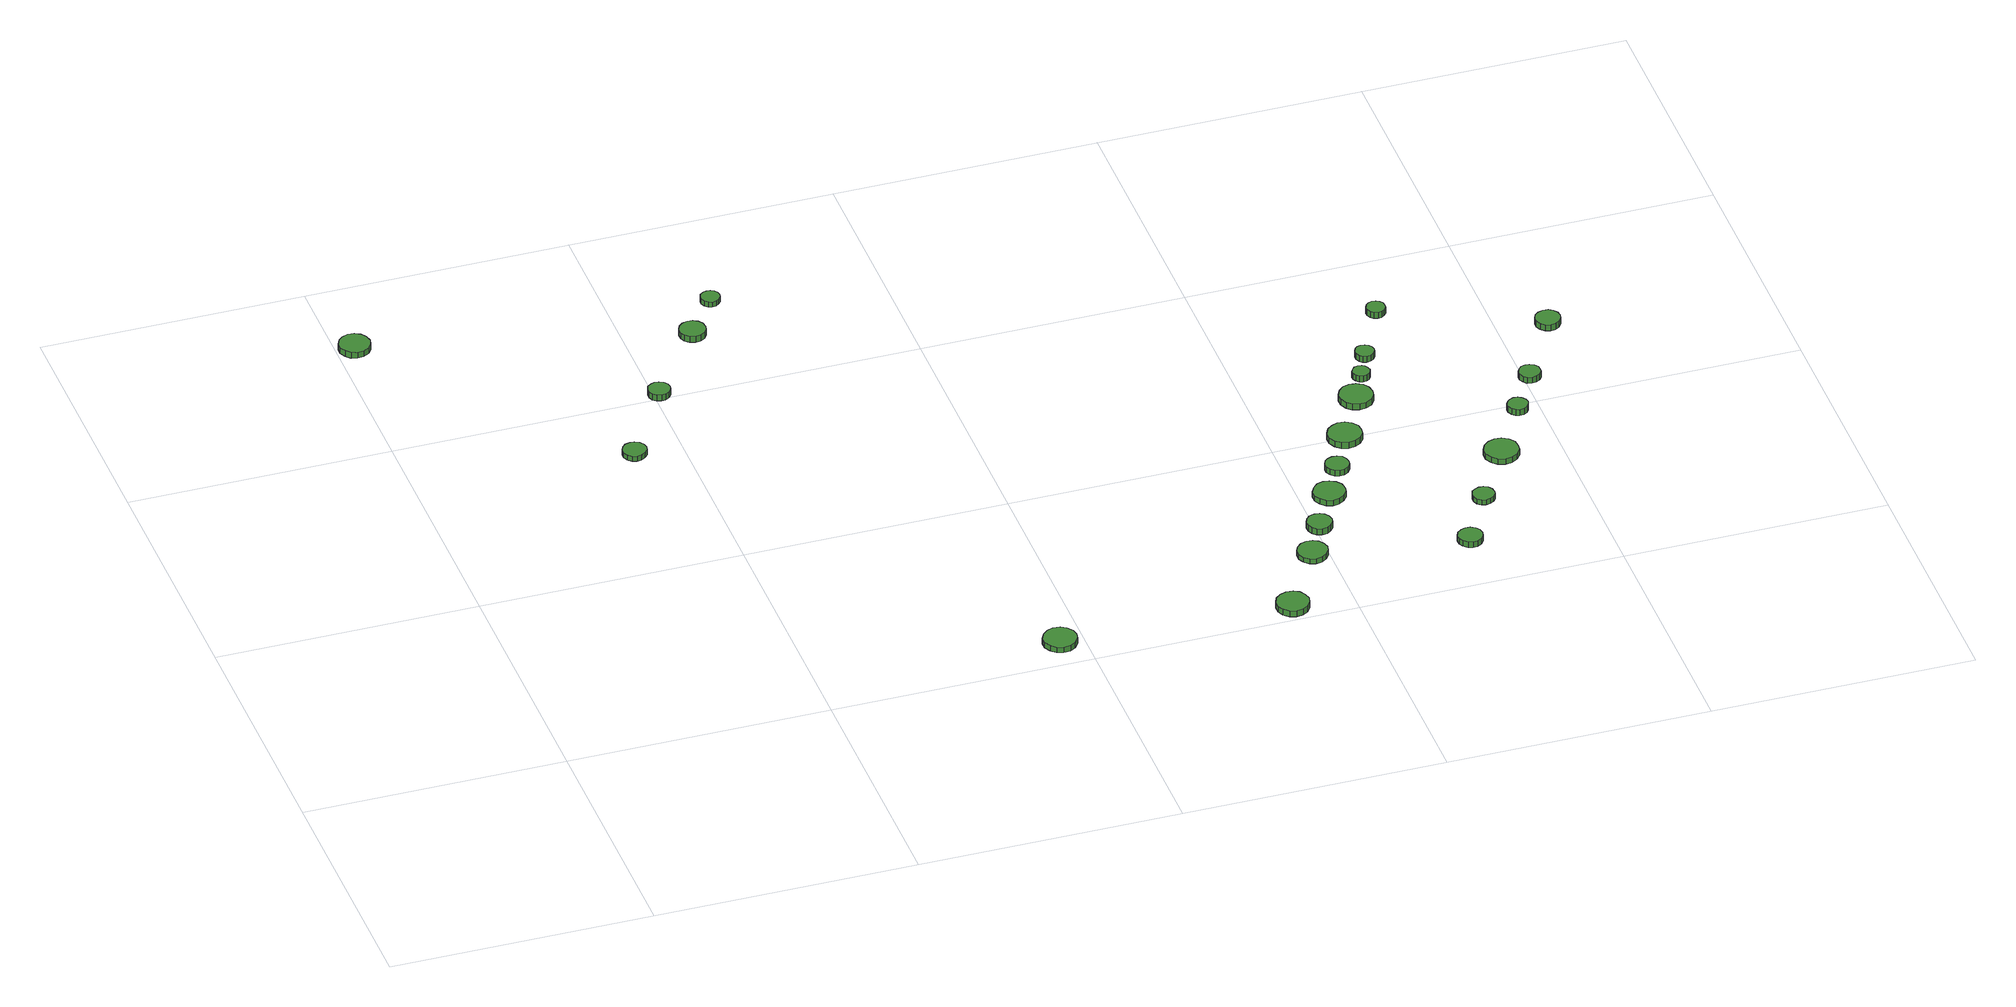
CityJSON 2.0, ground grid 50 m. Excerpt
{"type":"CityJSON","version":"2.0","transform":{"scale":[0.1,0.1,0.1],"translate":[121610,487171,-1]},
"CityObjects":{
"tree1":{"type":"SolitaryVegetationObject","attributes":{"function":"something"},"geometry":[{"type":"MultiSurface","lod":"1","boundaries":[[[0,1,2,3,4,5,6,7,8,9,10,11,12,13,14]],[[15,16,17,18,19,20,21,22,23,24,25,26,27,28,29]],[[0,29,28,1]],[[1,28,27,2]],[[2,27,26,3]],[[3,26,25,4]],[[4,25,24,5]],[[5,24,23,6]],[[6,23,22,7]],[[7,22,21,8]],[[8,21,20,9]],[[9,20,19,10]],[[10,19,18,11]],[[11,18,17,12]],[[12,17,16,13]],[[13,16,15,14]],[[14,15,29,0]]]}]},
"tree2":{"type":"SolitaryVegetationObject","attributes":{"function":"something"},"geometry":[{"type":"MultiSurface","lod":"1","boundaries":[[[30,31,32,33,34,35,36,37,38,39,40,41,42,43,44]],[[45,46,47,48,49,50,51,52,53,54,55,56,57,58,59]],[[30,59,58,31]],[[31,58,57,32]],[[32,57,56,33]],[[33,56,55,34]],[[34,55,54,35]],[[35,54,53,36]],[[36,53,52,37]],[[37,52,51,38]],[[38,51,50,39]],[[39,50,49,40]],[[40,49,48,41]],[[41,48,47,42]],[[42,47,46,43]],[[43,46,45,44]],[[44,45,59,30]]]}]},
"tree3":{"type":"SolitaryVegetationObject","attributes":{"function":"something"},"geometry":[{"type":"MultiSurface","lod":"1","boundaries":[[[60,61,62,63,64,65,66,67,68,69,70,71,72,73,74]],[[75,76,77,78,79,80,81,82,83,84,85,86,87,88,89]],[[60,89,88,61]],[[61,88,87,62]],[[62,87,86,63]],[[63,86,85,64]],[[64,85,84,65]],[[65,84,83,66]],[[66,83,82,67]],[[67,82,81,68]],[[68,81,80,69]],[[69,80,79,70]],[[70,79,78,71]],[[71,78,77,72]],[[72,77,76,73]],[[73,76,75,74]],[[74,75,89,60]]]}]},
"tree4":{"type":"SolitaryVegetationObject","attributes":{"function":"something"},"geometry":[{"type":"MultiSurface","lod":"1","boundaries":[[[90,91,92,93,94,95,96,97,98,99,100,101,102,103,104]],[[105,106,107,108,109,110,111,112,113,114,115,116,117,118,119]],[[90,119,118,91]],[[91,118,117,92]],[[92,117,116,93]],[[93,116,115,94]],[[94,115,114,95]],[[95,114,113,96]],[[96,113,112,97]],[[97,112,111,98]],[[98,111,110,99]],[[99,110,109,100]],[[100,109,108,101]],[[101,108,107,102]],[[102,107,106,103]],[[103,106,105,104]],[[104,105,119,90]]]}]},
"tree5":{"type":"SolitaryVegetationObject","attributes":{"function":"something"},"geometry":[{"type":"MultiSurface","lod":"1","boundaries":[[[120,121,122,123,124,125,126,127,128,129,130,131,132,133,134]],[[135,136,137,138,139,140,141,142,143,144,145,146,147,148,149]],[[120,149,148,121]],[[121,148,147,122]],[[122,147,146,123]],[[123,146,145,124]],[[124,145,144,125]],[[125,144,143,126]],[[126,143,142,127]],[[127,142,141,128]],[[128,141,140,129]],[[129,140,139,130]],[[130,139,138,131]],[[131,138,137,132]],[[132,137,136,133]],[[133,136,135,134]],[[134,135,149,120]]]}]},
"tree6":{"type":"SolitaryVegetationObject","attributes":{"function":"something"},"geometry":[{"type":"MultiSurface","lod":"1","boundaries":[[[150,151,152,153,154,155,156,157,158,159,160,161,162,163,164]],[[165,166,167,168,169,170,171,172,173,174,175,176,177,178,179]],[[150,179,178,151]],[[151,178,177,152]],[[152,177,176,153]],[[153,176,175,154]],[[154,175,174,155]],[[155,174,173,156]],[[156,173,172,157]],[[157,172,171,158]],[[158,171,170,159]],[[159,170,169,160]],[[160,169,168,161]],[[161,168,167,162]],[[162,167,166,163]],[[163,166,165,164]],[[164,165,179,150]]]}]},
"tree7":{"type":"SolitaryVegetationObject","attributes":{"function":"something"},"geometry":[{"type":"MultiSurface","lod":"1","boundaries":[[[180,181,182,183,184,185,186,187,188,189,190,191,192,193,194]],[[195,196,197,198,199,200,201,202,203,204,205,206,207,208,209]],[[180,209,208,181]],[[181,208,207,182]],[[182,207,206,183]],[[183,206,205,184]],[[184,205,204,185]],[[185,204,203,186]],[[186,203,202,187]],[[187,202,201,188]],[[188,201,200,189]],[[189,200,199,190]],[[190,199,198,191]],[[191,198,197,192]],[[192,197,196,193]],[[193,196,195,194]],[[194,195,209,180]]]}]},
"tree8":{"type":"SolitaryVegetationObject","attributes":{"function":"something"},"geometry":[{"type":"MultiSurface","lod":"1","boundaries":[[[210,211,212,213,214,215,216,217,218,219,220,221,222,223,224]],[[225,226,227,228,229,230,231,232,233,234,235,236,237,238,239]],[[210,239,238,211]],[[211,238,237,212]],[[212,237,236,213]],[[213,236,235,214]],[[214,235,234,215]],[[215,234,233,216]],[[216,233,232,217]],[[217,232,231,218]],[[218,231,230,219]],[[219,230,229,220]],[[220,229,228,221]],[[221,228,227,222]],[[222,227,226,223]],[[223,226,225,224]],[[224,225,239,210]]]}]},
"tree9":{"type":"SolitaryVegetationObject","attributes":{"function":"something"},"geometry":[{"type":"MultiSurface","lod":"1","boundaries":[[[240,241,242,243,244,245,246,247,248,249,250,251,252,253,254]],[[255,256,257,258,259,260,261,262,263,264,265,266,267,268,269]],[[240,269,268,241]],[[241,268,267,242]],[[242,267,266,243]],[[243,266,265,244]],[[244,265,264,245]],[[245,264,263,246]],[[246,263,262,247]],[[247,262,261,248]],[[248,261,260,249]],[[249,260,259,250]],[[250,259,258,251]],[[251,258,257,252]],[[252,257,256,253]],[[253,256,255,254]],[[254,255,269,240]]]}]},
"tree10":{"type":"SolitaryVegetationObject","attributes":{"function":"something"},"geometry":[{"type":"MultiSurface","lod":"1","boundaries":[[[270,271,272,273,274,275,276,277,278,279,280,281,282,283,284]],[[285,286,287,288,289,290,291,292,293,294,295,296,297,298,299]],[[270,299,298,271]],[[271,298,297,272]],[[272,297,296,273]],[[273,296,295,274]],[[274,295,294,275]],[[275,294,293,276]],[[276,293,292,277]],[[277,292,291,278]],[[278,291,290,279]],[[279,290,289,280]],[[280,289,288,281]],[[281,288,287,282]],[[282,287,286,283]],[[283,286,285,284]],[[284,285,299,270]]]}]},
"tree11":{"type":"SolitaryVegetationObject","attributes":{"function":"something"},"geometry":[{"type":"MultiSurface","lod":"1","boundaries":[[[300,301,302,303,304,305,306,307,308,309,310,311,312,313,314]],[[315,316,317,318,319,320,321,322,323,324,325,326,327,328,329]],[[300,329,328,301]],[[301,328,327,302]],[[302,327,326,303]],[[303,326,325,304]],[[304,325,324,305]],[[305,324,323,306]],[[306,323,322,307]],[[307,322,321,308]],[[308,321,320,309]],[[309,320,319,310]],[[310,319,318,311]],[[311,318,317,312]],[[312,317,316,313]],[[313,316,315,314]],[[314,315,329,300]]]}]},
"tree12":{"type":"SolitaryVegetationObject","attributes":{"function":"something"},"geometry":[{"type":"MultiSurface","lod":"1","boundaries":[[[330,331,332,333,334,335,336,337,338,339,340,341,342,343,344]],[[345,346,347,348,349,350,351,352,353,354,355,356,357,358,359]],[[330,359,358,331]],[[331,358,357,332]],[[332,357,356,333]],[[333,356,355,334]],[[334,355,354,335]],[[335,354,353,336]],[[336,353,352,337]],[[337,352,351,338]],[[338,351,350,339]],[[339,350,349,340]],[[340,349,348,341]],[[341,348,347,342]],[[342,347,346,343]],[[343,346,345,344]],[[344,345,359,330]]]}]},
"tree13":{"type":"SolitaryVegetationObject","attributes":{"function":"something"},"geometry":[{"type":"MultiSurface","lod":"1","boundaries":[[[360,361,362,363,364,365,366,367,368,369,370,371,372,373,374]],[[375,376,377,378,379,380,381,382,383,384,385,386,387,388,389]],[[360,389,388,361]],[[361,388,387,362]],[[362,387,386,363]],[[363,386,385,364]],[[364,385,384,365]],[[365,384,383,366]],[[366,383,382,367]],[[367,382,381,368]],[[368,381,380,369]],[[369,380,379,370]],[[370,379,378,371]],[[371,378,377,372]],[[372,377,376,373]],[[373,376,375,374]],[[374,375,389,360]]]}]},
"tree14":{"type":"SolitaryVegetationObject","attributes":{"function":"something"},"geometry":[{"type":"MultiSurface","lod":"1","boundaries":[[[390,391,392,393,394,395,396,397,398,399,400,401,402,403,404]],[[405,406,407,408,409,410,411,412,413,414,415,416,417,418,419]],[[390,419,418,391]],[[391,418,417,392]],[[392,417,416,393]],[[393,416,415,394]],[[394,415,414,395]],[[395,414,413,396]],[[396,413,412,397]],[[397,412,411,398]],[[398,411,410,399]],[[399,410,409,400]],[[400,409,408,401]],[[401,408,407,402]],[[402,407,406,403]],[[403,406,405,404]],[[404,405,419,390]]]}]},
"tree15":{"type":"SolitaryVegetationObject","attributes":{"function":"something"},"geometry":[{"type":"MultiSurface","lod":"1","boundaries":[[[420,421,422,423,424,425,426,427,428,429,430,431,432,433,434]],[[435,436,437,438,439,440,441,442,443,444,445,446,447,448,449]],[[420,449,448,421]],[[421,448,447,422]],[[422,447,446,423]],[[423,446,445,424]],[[424,445,444,425]],[[425,444,443,426]],[[426,443,442,427]],[[427,442,441,428]],[[428,441,440,429]],[[429,440,439,430]],[[430,439,438,431]],[[431,438,437,432]],[[432,437,436,433]],[[433,436,435,434]],[[434,435,449,420]]]}]},
"tree16":{"type":"SolitaryVegetationObject","attributes":{"function":"something"},"geometry":[{"type":"MultiSurface","lod":"1","boundaries":[[[450,451,452,453,454,455,456,457,458,459,460,461,462,463,464]],[[465,466,467,468,469,470,471,472,473,474,475,476,477,478,479]],[[450,479,478,451]],[[451,478,477,452]],[[452,477,476,453]],[[453,476,475,454]],[[454,475,474,455]],[[455,474,473,456]],[[456,473,472,457]],[[457,472,471,458]],[[458,471,470,459]],[[459,470,469,460]],[[460,469,468,461]],[[461,468,467,462]],[[462,467,466,463]],[[463,466,465,464]],[[464,465,479,450]]]}]},
"tree17":{"type":"SolitaryVegetationObject","attributes":{"function":"something"},"geometry":[{"type":"MultiSurface","lod":"1","boundaries":[[[480,481,482,483,484,485,486,487,488,489,490,491,492,493,494]],[[495,496,497,498,499,500,501,502,503,504,505,506,507,508,509]],[[480,509,508,481]],[[481,508,507,482]],[[482,507,506,483]],[[483,506,505,484]],[[484,505,504,485]],[[485,504,503,486]],[[486,503,502,487]],[[487,502,501,488]],[[488,501,500,489]],[[489,500,499,490]],[[490,499,498,491]],[[491,498,497,492]],[[492,497,496,493]],[[493,496,495,494]],[[494,495,509,480]]]}]},
"tree18":{"type":"SolitaryVegetationObject","attributes":{"function":"something"},"geometry":[{"type":"MultiSurface","lod":"1","boundaries":[[[510,511,512,513,514,515,516,517,518,519,520,521,522,523,524]],[[525,526,527,528,529,530,531,532,533,534,535,536,537,538,539]],[[510,539,538,511]],[[511,538,537,512]],[[512,537,536,513]],[[513,536,535,514]],[[514,535,534,515]],[[515,534,533,516]],[[516,533,532,517]],[[517,532,531,518]],[[518,531,530,519]],[[519,530,529,520]],[[520,529,528,521]],[[521,528,527,522]],[[522,527,526,523]],[[523,526,525,524]],[[524,525,539,510]]]}]},
"tree19":{"type":"SolitaryVegetationObject","attributes":{"function":"something"},"geometry":[{"type":"MultiSurface","lod":"1","boundaries":[[[540,541,542,543,544,545,546,547,548,549,550,551,552,553,554]],[[555,556,557,558,559,560,561,562,563,564,565,566,567,568,569]],[[540,569,568,541]],[[541,568,567,542]],[[542,567,566,543]],[[543,566,565,544]],[[544,565,564,545]],[[545,564,563,546]],[[546,563,562,547]],[[547,562,561,548]],[[548,561,560,549]],[[549,560,559,550]],[[550,559,558,551]],[[551,558,557,552]],[[552,557,556,553]],[[553,556,555,554]],[[554,555,569,540]]]}]},
"tree20":{"type":"SolitaryVegetationObject","attributes":{"function":"something"},"geometry":[{"type":"MultiSurface","lod":"1","boundaries":[[[570,571,572,573,574,575,576,577,578,579,580,581,582,583,584]],[[585,586,587,588,589,590,591,592,593,594,595,596,597,598,599]],[[570,599,598,571]],[[571,598,597,572]],[[572,597,596,573]],[[573,596,595,574]],[[574,595,594,575]],[[575,594,593,576]],[[576,593,592,577]],[[577,592,591,578]],[[578,591,590,579]],[[579,590,589,580]],[[580,589,588,581]],[[581,588,587,582]],[[582,587,586,583]],[[583,586,585,584]],[[584,585,599,570]]]}]},
"tree21":{"type":"SolitaryVegetationObject","attributes":{"function":"something"},"geometry":[{"type":"MultiSurface","lod":"1","boundaries":[[[600,601,602,603,604,605,606,607,608,609,610,611,612,613,614]],[[615,616,617,618,619,620,621,622,623,624,625,626,627,628,629]],[[600,629,628,601]],[[601,628,627,602]],[[602,627,626,603]],[[603,626,625,604]],[[604,625,624,605]],[[605,624,623,606]],[[606,623,622,607]],[[607,622,621,608]],[[608,621,620,609]],[[609,620,619,610]],[[610,619,618,611]],[[611,618,617,612]],[[612,617,616,613]],[[613,616,615,614]],[[614,615,629,600]]]}]},
"tree22":{"type":"SolitaryVegetationObject","attributes":{"function":"something"},"geometry":[{"type":"MultiSurface","lod":"1","boundaries":[[[630,631,632,633,634,635,636,637,638,639,640,641,642,643,644]],[[645,646,647,648,649,650,651,652,653,654,655,656,657,658,659]],[[630,659,658,631]],[[631,658,657,632]],[[632,657,656,633]],[[633,656,655,634]],[[634,655,654,635]],[[635,654,653,636]],[[636,653,652,637]],[[637,652,651,638]],[[638,651,650,639]],[[639,650,649,640]],[[640,649,648,641]],[[641,648,647,642]],[[642,647,646,643]],[[643,646,645,644]],[[644,645,659,630]]]}]}
},
"vertices":[
[61,1310,24],[58,1322,24],[51,1332,24],[40,1338,24],[28,1339,24],[17,1335,24],[8,1327,24],[3,1316,24],[3,1304,24],[8,1293,24],[17,1284,24],[28,1281,24],[40,1282,24],[51,1288,24],[58,1298,24],[58,1298,11],[51,1288,11],[40,1282,11],[28,1281,11],[17,1284,11],[8,1293,11],[3,1304,11],[3,1316,11],[8,1327,11],[17,1335,11],[28,1339,11],[40,1338,11],[51,1332,11],[58,1322,11],[61,1310,11],
[433,852,17],[431,861,17],[425,869,17],[417,874,17],[408,874,17],[399,872,17],[392,865,17],[388,857,17],[388,848,17],[392,839,17],[399,833,17],[408,830,17],[417,831,17],[425,836,17],[431,843,17],[431,843,6],[425,836,6],[417,831,6],[408,830,6],[399,833,6],[392,839,6],[388,848,6],[388,857,6],[392,865,6],[399,872,6],[408,874,6],[417,874,6],[425,869,6],[431,861,6],[433,852,6],
[529,1008,22],[527,1017,22],[522,1024,22],[514,1028,22],[506,1029,22],[498,1026,22],[491,1021,22],[488,1013,22],[488,1004,22],[491,996,22],[498,991,22],[506,988,22],[514,989,22],[522,993,22],[527,1000,22],[527,1000,9],[522,993,9],[514,989,9],[506,988,9],[498,991,9],[491,996,9],[488,1004,9],[488,1013,9],[491,1021,9],[498,1026,9],[506,1029,9],[514,1028,9],[522,1024,9],[527,1017,9],[529,1008,9],
[647,1162,23],[645,1173,23],[639,1181,23],[630,1186,23],[620,1187,23],[610,1184,23],[602,1177,23],[598,1168,23],[598,1157,23],[602,1148,23],[610,1141,23],[620,1138,23],[630,1139,23],[639,1144,23],[645,1152,23],[645,1152,10],[639,1144,10],[630,1139,10],[620,1138,10],[610,1141,10],[602,1148,10],[598,1157,10],[598,1168,10],[602,1177,10],[610,1184,10],[620,1187,10],[630,1186,10],[639,1181,10],[645,1173,10],[647,1162,10],
[987,66,16],[984,79,16],[976,90,16],[965,96,16],[952,98,16],[940,94,16],[930,85,16],[924,73,16],[924,60,16],[930,48,16],[940,39,16],[952,35,16],[965,36,16],[976,43,16],[984,54,16],[984,54,4],[976,43,4],[965,36,4],[952,35,4],[940,39,4],[930,48,4],[924,60,4],[924,73,4],[930,85,4],[940,94,4],[952,98,4],[965,96,4],[976,90,4],[984,79,4],[987,66,4],
[704,1254,17],[703,1262,17],[698,1268,17],[692,1272,17],[684,1272,17],[677,1270,17],[671,1265,17],[668,1258,17],[668,1251,17],[671,1244,17],[677,1239,17],[684,1236,17],[692,1237,17],[698,1241,17],[703,1247,17],[703,1247,6],[698,1241,6],[692,1237,6],[684,1236,6],[677,1239,6],[671,1244,6],[668,1251,6],[668,1258,6],[671,1265,6],[677,1270,6],[684,1272,6],[692,1272,6],[698,1268,6],[703,1262,6],[704,1254,6],
[1417,38,18],[1414,50,18],[1407,61,18],[1396,67,18],[1383,68,18],[1371,64,18],[1361,56,18],[1356,44,18],[1356,31,18],[1361,20,18],[1371,11,18],[1383,7,18],[1396,9,18],[1407,15,18],[1414,25,18],[1414,25,5],[1407,15,5],[1396,9,5],[1383,7,5],[1371,11,5],[1361,20,5],[1356,31,5],[1356,44,5],[1361,56,5],[1371,64,5],[1383,68,5],[1396,67,5],[1407,61,5],[1414,50,5],[1417,38,5],
[1499,179,16],[1496,190,16],[1489,200,16],[1479,206,16],[1467,207,16],[1456,203,16],[1447,195,16],[1442,185,16],[1442,173,16],[1447,162,16],[1456,154,16],[1467,150,16],[1479,152,16],[1489,158,16],[1496,167,16],[1496,167,5],[1489,158,5],[1479,152,5],[1467,150,5],[1456,154,5],[1447,162,5],[1442,173,5],[1442,185,5],[1447,195,5],[1456,203,5],[1467,207,5],[1479,206,5],[1489,200,5],[1496,190,5],[1499,179,5],
[1532,255,18],[1530,265,18],[1524,273,18],[1516,278,18],[1506,279,18],[1496,276,18],[1489,269,18],[1485,260,18],[1485,250,18],[1489,241,18],[1496,234,18],[1506,231,18],[1516,232,18],[1524,237,18],[1530,245,18],[1530,245,5],[1524,237,5],[1516,232,5],[1506,231,5],[1496,234,5],[1489,241,5],[1485,250,5],[1485,260,5],[1489,269,5],[1496,276,5],[1506,279,5],[1516,278,5],[1524,273,5],[1530,265,5],[1532,255,5],
[1585,339,17],[1583,352,17],[1575,362,17],[1564,368,17],[1552,370,17],[1540,366,17],[1531,357,17],[1525,346,17],[1525,333,17],[1531,322,17],[1540,313,17],[1552,309,17],[1564,311,17],[1575,317,17],[1583,327,17],[1583,327,5],[1575,317,5],[1564,311,5],[1552,309,5],[1540,313,5],[1531,322,5],[1525,333,5],[1525,346,5],[1531,357,5],[1540,366,5],[1552,370,5],[1564,368,5],[1575,362,5],[1583,352,5],[1585,339,5],
[1617,415,17],[1615,424,17],[1610,432,17],[1601,436,17],[1592,437,17],[1583,434,17],[1576,428,17],[1572,419,17],[1572,410,17],[1576,402,17],[1583,395,17],[1592,392,17],[1601,393,17],[1610,398,17],[1615,406,17],[1615,406,5],[1610,398,5],[1601,393,5],[1592,392,5],[1583,395,5],[1576,402,5],[1572,410,5],[1572,419,5],[1576,428,5],[1583,434,5],[1592,437,5],[1601,436,5],[1610,432,5],[1615,424,5],[1617,415,5],
[1668,498,19],[1666,511,19],[1658,522,19],[1646,528,19],[1633,530,19],[1621,525,19],[1611,517,19],[1605,505,19],[1605,491,19],[1611,479,19],[1621,470,19],[1633,466,19],[1646,468,19],[1658,474,19],[1666,485,19],[1666,485,6],[1658,474,6],[1646,468,6],[1633,466,6],[1621,470,6],[1611,479,6],[1605,491,6],[1605,505,6],[1611,517,6],[1621,525,6],[1633,530,6],[1646,528,6],[1658,522,6],[1666,511,6],[1668,498,6],
[1776,132,17],[1774,142,17],[1769,149,17],[1760,154,17],[1751,155,17],[1742,152,17],[1734,146,17],[1730,137,17],[1730,127,17],[1734,119,17],[1742,112,17],[1751,109,17],[1760,110,17],[1769,115,17],[1774,123,17],[1774,123,5],[1769,115,5],[1760,110,5],[1751,109,5],[1742,112,5],[1734,119,5],[1730,127,5],[1730,137,5],[1734,146,5],[1742,152,5],[1751,155,5],[1760,154,5],[1769,149,5],[1774,142,5],[1776,132,5],
[1724,602,20],[1721,615,20],[1714,626,20],[1702,632,20],[1689,634,20],[1676,630,20],[1667,621,20],[1661,609,20],[1661,596,20],[1667,583,20],[1676,575,20],[1689,571,20],[1702,572,20],[1714,579,20],[1721,589,20],[1721,589,7],[1714,579,7],[1702,572,7],[1689,571,7],[1676,575,7],[1667,583,7],[1661,596,7],[1661,609,7],[1667,621,7],[1676,630,7],[1689,634,7],[1702,632,7],[1714,626,7],[1721,615,7],[1724,602,7],
[1837,246,16],[1835,255,16],[1830,262,16],[1822,266,16],[1814,267,16],[1806,264,16],[1799,259,16],[1796,251,16],[1796,242,16],[1799,234,16],[1806,228,16],[1814,226,16],[1822,227,16],[1830,231,16],[1835,238,16],[1835,238,5],[1830,231,5],[1822,227,5],[1814,226,5],[1806,228,5],[1799,234,5],[1796,242,5],[1796,251,5],[1799,259,5],[1806,264,5],[1814,267,5],[1822,266,5],[1830,262,5],[1835,255,5],[1837,246,5],
[1740,666,20],[1738,673,20],[1734,679,20],[1729,682,20],[1722,683,20],[1715,681,20],[1710,676,20],[1707,670,20],[1707,663,20],[1710,657,20],[1715,652,20],[1722,650,20],[1729,651,20],[1734,654,20],[1738,660,20],[1738,660,7],[1734,654,7],[1729,651,7],[1722,650,7],[1715,652,7],[1710,657,7],[1707,663,7],[1707,670,7],[1710,676,7],[1715,681,7],[1722,683,7],[1729,682,7],[1734,679,7],[1738,673,7],[1740,666,7],
[1766,722,21],[1765,729,21],[1760,735,21],[1754,739,21],[1746,740,21],[1739,738,21],[1734,733,21],[1731,726,21],[1731,718,21],[1734,711,21],[1739,706,21],[1746,704,21],[1754,705,21],[1760,709,21],[1765,715,21],[1765,715,8],[1760,709,8],[1754,705,8],[1746,704,8],[1739,706,8],[1734,711,8],[1731,718,8],[1731,726,8],[1734,733,8],[1739,738,8],[1746,740,8],[1754,739,8],[1760,735,8],[1765,729,8],[1766,722,8],
[1921,365,17],[1919,378,17],[1911,389,17],[1899,396,17],[1886,397,17],[1873,393,17],[1863,384,17],[1857,372,17],[1857,358,17],[1863,346,17],[1873,337,17],[1886,333,17],[1899,334,17],[1911,341,17],[1919,352,17],[1919,352,5],[1911,341,5],[1899,334,5],[1886,333,5],[1873,337,5],[1863,346,5],[1857,358,5],[1857,372,5],[1863,384,5],[1873,393,5],[1886,397,5],[1899,396,5],[1911,389,5],[1919,378,5],[1921,365,5],
[1826,841,23],[1825,848,23],[1820,854,23],[1814,858,23],[1807,859,23],[1799,856,23],[1794,851,23],[1791,844,23],[1791,837,23],[1794,830,23],[1799,825,23],[1807,823,23],[1814,823,23],[1820,827,23],[1825,833,23],[1825,833,10],[1820,827,10],[1814,823,10],[1807,823,10],[1799,825,10],[1794,830,10],[1791,837,10],[1791,844,10],[1794,851,10],[1799,856,10],[1807,859,10],[1814,858,10],[1820,854,10],[1825,848,10],[1826,841,10],
[1979,485,19],[1977,493,19],[1972,499,19],[1965,503,19],[1957,504,19],[1950,501,19],[1944,496,19],[1940,489,19],[1940,481,19],[1944,473,19],[1950,468,19],[1957,465,19],[1965,466,19],[1972,470,19],[1977,477,19],[1977,477,6],[1972,470,6],[1965,466,6],[1957,465,6],[1950,468,6],[1944,473,6],[1940,481,6],[1940,489,6],[1944,496,6],[1950,501,6],[1957,504,6],[1965,503,6],[1972,499,6],[1977,493,6],[1979,485,6],
[2030,570,21],[2029,578,21],[2024,585,21],[2016,589,21],[2008,590,21],[2000,588,21],[1994,582,21],[1990,574,21],[1990,566,21],[1994,558,21],[2000,552,21],[2008,550,21],[2016,551,21],[2024,555,21],[2029,562,21],[2029,562,8],[2024,555,8],[2016,551,8],[2008,550,8],[2000,552,8],[1994,558,8],[1990,566,8],[1990,574,8],[1994,582,8],[2000,588,8],[2008,590,8],[2016,589,8],[2024,585,8],[2029,578,8],[2030,570,8],
[2115,712,24],[2113,721,24],[2107,729,24],[2099,734,24],[2089,735,24],[2080,732,24],[2072,726,24],[2068,717,24],[2068,707,24],[2072,698,24],[2080,691,24],[2089,688,24],[2099,689,24],[2107,694,24],[2113,702,24],[2113,702,11],[2107,694,11],[2099,689,11],[2089,688,11],[2080,691,11],[2072,698,11],[2068,707,11],[2068,717,11],[2072,726,11],[2080,732,11],[2089,735,11],[2099,734,11],[2107,729,11],[2113,721,11],[2115,712,11]
]}
